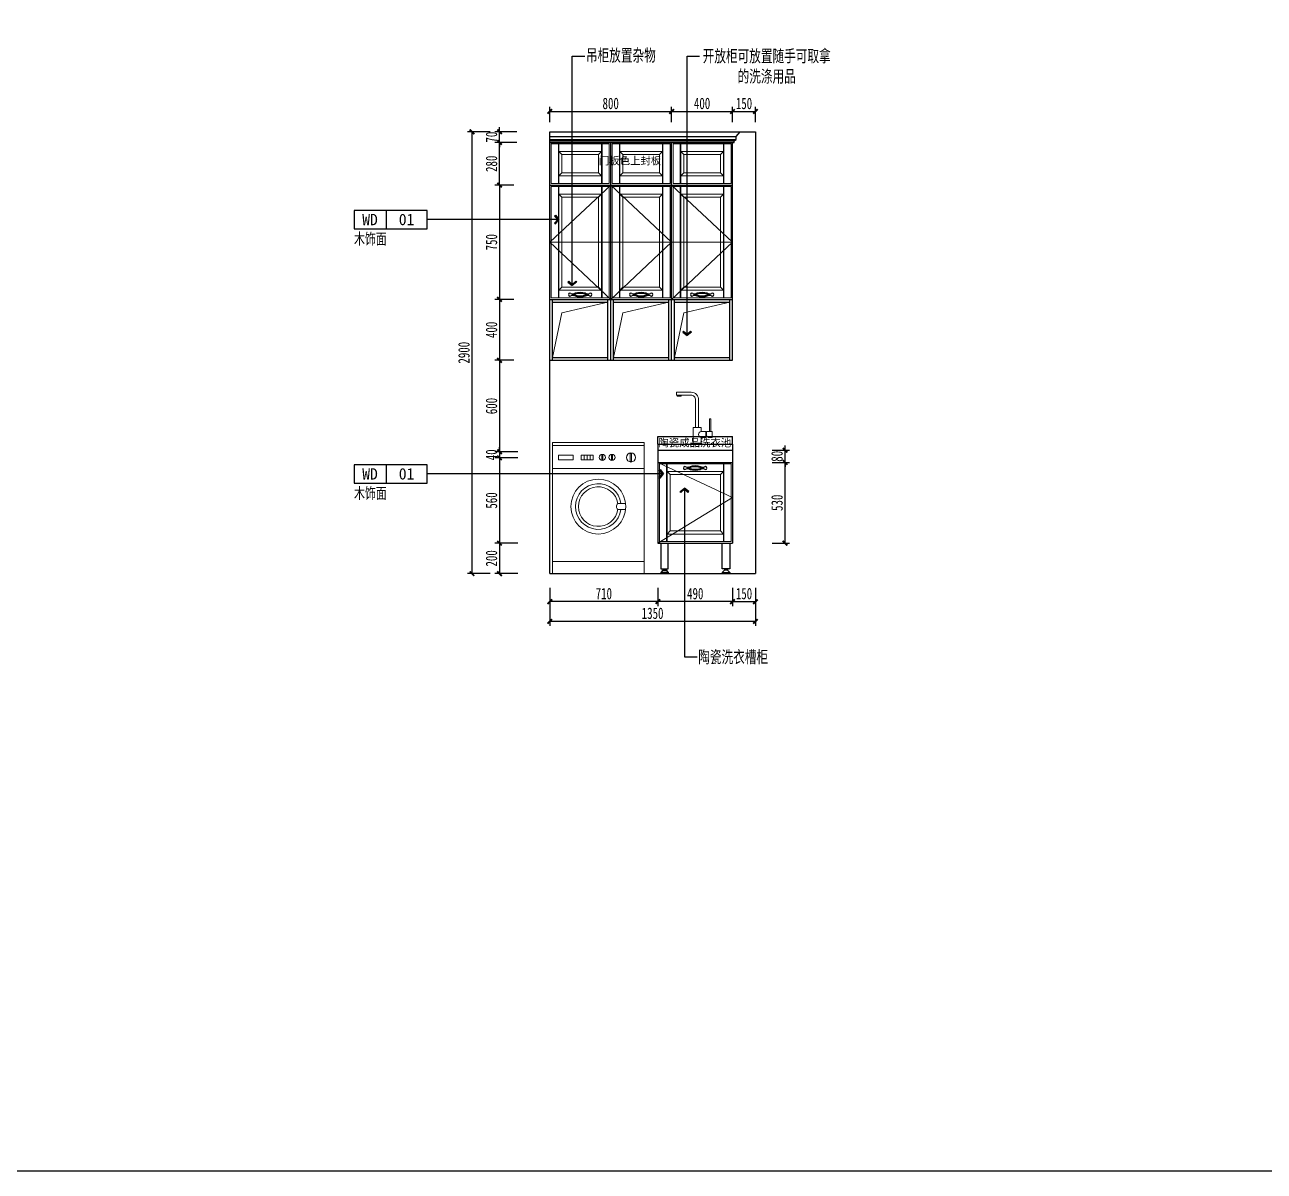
# Model space of a CAD drawing. Header units: millimetres. Extents: x 3104083 to 3173399, y -3165492 to -3044687.
# Drawn here: x 3148990 to 3157126, y -3104242 to -3096717 of the extents above; entities that cross this region are included whole.
import ezdxf
from ezdxf.enums import TextEntityAlignment as Align

# ---------------------------------------------------------------- set-up
doc = ezdxf.new("R2010")
doc.units = ezdxf.units.MM
doc.header["$LTSCALE"] = 500
doc.header["$MEASUREMENT"] = 0
doc.header["$PDMODE"] = 2
doc.linetypes.add('ACAD_ISO03W100', pattern=[30, 12, -18])
doc.layers.get('0').update_dxf_attribs({"linetype": 'CONTINUOUS'})
doc.layers.get('DEFPOINTS').update_dxf_attribs({"linetype": 'CONTINUOUS'})
for name, color, linetype in [('D-节点尺寸', 5, 'CONTINUOUS'), ('P-完成面', 3, 'CONTINUOUS'), ('W-基础引线', 35, 'CONTINUOUS'), ('W-文字', 35, 'CONTINUOUS'), ('ZB_厨柜', 7, 'CONTINUOUS'), ('台面', 4, 'CONTINUOUS'), ('柜体', 2, 'CONTINUOUS')]:
    doc.layers.add(name, color=color, linetype=linetype)
for name, color, linetype, lineweight in [('墙体', 6, 'CONTINUOUS', 25), ('电器', 85, 'CONTINUOUS', 15), ('辅助线', 252, 'CONTINUOUS', 13)]:
    doc.layers.add(name, color=color, linetype=linetype, lineweight=lineweight)
doc.styles.add('DIM', font='SimSun.ttf', dxfattribs={"width": 0.7})
doc.styles.add('NAME-1', font='SIMHEI.TTF')
doc.styles.add('WORD-1', font='SimSun.ttf', dxfattribs={"width": 0.7})
doc.styles.add('ZB_宋体', font='SimSun.ttf', dxfattribs={"height": 80})
doc.dimstyles.new('30', dxfattribs={"dimscale": 30, "dimtxt": 2.5, "dimasz": 1, "dimexe": 1, "dimexo": 1, "dimgap": 0.5, "dimtad": 1, "dimdec": 0, "dimzin": 0, "dimdsep": 46, "dimtxsty": 'DIM', "dimblk": 'ARCHTICK', "dimcen": 0, "dimclrd": 5, "dimclre": 5, "dimclrt": 35, "dimadec": 0, "dimazin": 0, "dimtfac": 0.5, "dimtdec": 0, "dimtix": 1, "dimtmove": 2, "dimatfit": 2, "dimldrblk": 'A', "dimfxl": 0, "dimtolj": 1, "dimtzin": 0, "dimlwd": -1, "dimlwe": -1, "dimarcsym": 0})
doc.dimstyles.new('基础引线', dxfattribs={"dimtxt": 3, "dimasz": 0.7, "dimexe": 2, "dimexo": 6, "dimgap": 1, "dimtad": 1, "dimdec": 0, "dimdsep": 46, "dimtxsty": 'Standard', "dimblk1": 'A', "dimblk2": 'A', "dimsah": 1, "dimcen": 3, "dimdle": 200, "dimclrd": 256, "dimclre": 256, "dimclrt": 2, "dimadec": 0, "dimazin": 0, "dimtfac": 1, "dimtdec": 0, "dimtix": 1, "dimtmove": 1, "dimatfit": 3, "dimldrblk": 'A', "dimfxl": 0, "dimtvp": 1, "dimtolj": 1, "dimtzin": 0, "dimarcsym": 0})

# ---------------------------------------------------------------- blocks, each defined once
blk = doc.blocks.new('_ArchTick')
at = {"color": 0, "linetype": 'ByBlock', "const_width": 0.4}
blk.add_lwpolyline([(-0.5, -0.5), (0.5, 0.5)], dxfattribs=at)
blk = doc.blocks.new('*D1611')
at = {"layer": 'DEFPOINTS', "color": 0, "ltscale": 100}
for p in [(3153146.1, -3100383), (3153636.1, -3100383), (3153146.1, -3100503.4)]:
    blk.add_point(p, dxfattribs=at)
at = {"layer": 'P-完成面', "color": 5, "ltscale": 100}
for p, q in [((3153146.1, -3100413), (3153146.1, -3100533.4)), ((3153636.1, -3100413), (3153636.1, -3100533.4)), ((3153636.1, -3100503.4), (3153146.1, -3100503.4))]:
    blk.add_line(p, q, dxfattribs=at)
at = {"layer": 'P-完成面', "color": 5, "ltscale": 100, "xscale": 30, "yscale": 30, "zscale": 30, "rotation": 180}
blk.add_blockref('_ArchTick', (3153146.1, -3100503.4), dxfattribs=at)
at = {"layer": 'P-完成面', "color": 5, "ltscale": 100, "xscale": 30, "yscale": 30, "zscale": 30}
blk.add_blockref('_ArchTick', (3153636.1, -3100503.4), dxfattribs=at)
at = {"layer": 'P-完成面', "color": 35, "ltscale": 100, "insert": (3153391.1, -3100450.9), "char_height": 75, "attachment_point": 5, "style": 'DIM'}
blk.add_mtext('\\A1;490', dxfattribs=at)
blk = doc.blocks.new('A')
for p, q in [((-0.37, 0), (-2.13, 0)), ((-1.44, 1.15), (-1.09, 1.44)), ((-1.44, 1.15), (-0.37, 0)), ((-1.44, -1.15), (-0.37, 0)), ((-1.09, 1.44), (0, 0)), ((-1.09, -1.44), (0, 0)), ((-1.44, -1.15), (-1.09, -1.44))]:
    blk.add_line(p, q)
for points in [[(-1.44, 1.15), (-1.09, 1.44), (-0.37, 0), (0, 0)], [(-1.44, -1.15), (-1.09, -1.44), (-0.37, 0), (0, 0)]]:
    blk.add_solid(points)
blk = doc.blocks.new('*D1612')
at = {"layer": 'DEFPOINTS', "color": 0, "ltscale": 100}
for p in [(3152436.1, -3100382.8), (3153146.1, -3100383), (3152436.1, -3100503.4)]:
    blk.add_point(p, dxfattribs=at)
at = {"layer": 'P-完成面', "color": 5, "ltscale": 100}
for p, q in [((3152436.1, -3100412.8), (3152436.1, -3100533.4)), ((3153146.1, -3100413), (3153146.1, -3100533.4)), ((3153146.1, -3100503.4), (3152436.1, -3100503.4))]:
    blk.add_line(p, q, dxfattribs=at)
at = {"layer": 'P-完成面', "color": 5, "ltscale": 100, "xscale": 30, "yscale": 30, "zscale": 30, "rotation": 180}
blk.add_blockref('_ArchTick', (3152436.1, -3100503.4), dxfattribs=at)
at = {"layer": 'P-完成面', "color": 5, "ltscale": 100, "xscale": 30, "yscale": 30, "zscale": 30}
blk.add_blockref('_ArchTick', (3153146.1, -3100503.4), dxfattribs=at)
at = {"layer": 'P-完成面', "color": 35, "ltscale": 100, "insert": (3152791.1, -3100450.9), "char_height": 75, "attachment_point": 5, "style": 'DIM'}
blk.add_mtext('\\A1;710', dxfattribs=at)
blk = doc.blocks.new('*D1613')
at = {"layer": 'DEFPOINTS', "color": 0, "ltscale": 100}
for p in [(3153236.1, -3097286.1), (3152436.1, -3097386.1), (3153236.1, -3097386.1)]:
    blk.add_point(p, dxfattribs=at)
at = {"layer": 'P-完成面', "color": 5, "ltscale": 100}
for p, q in [((3152436.1, -3097356.1), (3152436.1, -3097256.1)), ((3152436.1, -3097286.1), (3153236.1, -3097286.1)), ((3153236.1, -3097356.1), (3153236.1, -3097256.1))]:
    blk.add_line(p, q, dxfattribs=at)
at = {"layer": 'P-完成面', "color": 5, "ltscale": 100, "xscale": 30, "yscale": 30, "zscale": 30, "rotation": 180}
blk.add_blockref('_ArchTick', (3152436.1, -3097286.1), dxfattribs=at)
at = {"layer": 'P-完成面', "color": 5, "ltscale": 100, "xscale": 30, "yscale": 30, "zscale": 30}
blk.add_blockref('_ArchTick', (3153236.1, -3097286.1), dxfattribs=at)
at = {"layer": 'P-完成面', "color": 35, "ltscale": 100, "insert": (3152836.1, -3097233.6), "char_height": 75, "attachment_point": 5, "style": 'DIM'}
blk.add_mtext('\\A1;800', dxfattribs=at)
blk = doc.blocks.new('*D1614')
at = {"layer": 'DEFPOINTS', "color": 0, "ltscale": 100}
for p in [(3153636.1, -3097286.1), (3153236.1, -3097386.1), (3153636.1, -3097386.1)]:
    blk.add_point(p, dxfattribs=at)
at = {"layer": 'P-完成面', "color": 5, "ltscale": 100}
for p, q in [((3153236.1, -3097356.1), (3153236.1, -3097256.1)), ((3153236.1, -3097286.1), (3153636.1, -3097286.1)), ((3153636.1, -3097356.1), (3153636.1, -3097256.1))]:
    blk.add_line(p, q, dxfattribs=at)
at = {"layer": 'P-完成面', "color": 5, "ltscale": 100, "xscale": 30, "yscale": 30, "zscale": 30, "rotation": 180}
blk.add_blockref('_ArchTick', (3153236.1, -3097286.1), dxfattribs=at)
at = {"layer": 'P-完成面', "color": 5, "ltscale": 100, "xscale": 30, "yscale": 30, "zscale": 30}
blk.add_blockref('_ArchTick', (3153636.1, -3097286.1), dxfattribs=at)
at = {"layer": 'P-完成面', "color": 35, "ltscale": 100, "insert": (3153436.1, -3097233.6), "char_height": 75, "attachment_point": 5, "style": 'DIM'}
blk.add_mtext('\\A1;400', dxfattribs=at)
blk = doc.blocks.new('*D1615')
at = {"layer": 'DEFPOINTS', "color": 0, "ltscale": 100}
for p in [(3153786.1, -3097286.1), (3153636.1, -3097386.1), (3153786.1, -3097386.1)]:
    blk.add_point(p, dxfattribs=at)
at = {"layer": 'P-完成面', "color": 5, "ltscale": 100}
for p, q in [((3153636.1, -3097356.1), (3153636.1, -3097256.1)), ((3153636.1, -3097286.1), (3153786.1, -3097286.1)), ((3153786.1, -3097356.1), (3153786.1, -3097256.1))]:
    blk.add_line(p, q, dxfattribs=at)
at = {"layer": 'P-完成面', "color": 5, "ltscale": 100, "xscale": 30, "yscale": 30, "zscale": 30, "rotation": 180}
blk.add_blockref('_ArchTick', (3153636.1, -3097286.1), dxfattribs=at)
at = {"layer": 'P-完成面', "color": 5, "ltscale": 100, "xscale": 30, "yscale": 30, "zscale": 30}
blk.add_blockref('_ArchTick', (3153786.1, -3097286.1), dxfattribs=at)
at = {"layer": 'P-完成面', "color": 35, "ltscale": 100, "insert": (3153711.1, -3097233.6), "char_height": 75, "attachment_point": 5, "style": 'DIM'}
blk.add_mtext('\\A1;150', dxfattribs=at)
blk = doc.blocks.new('*D1616')
at = {"layer": 'DEFPOINTS', "color": 0, "ltscale": 100}
for p in [(3152436.1, -3100383), (3153786.1, -3100383), (3152436.1, -3100632.6)]:
    blk.add_point(p, dxfattribs=at)
at = {"layer": 'P-完成面', "color": 5, "ltscale": 100}
for p, q in [((3152436.1, -3100512.6), (3152436.1, -3100662.6)), ((3153786.1, -3100512.6), (3153786.1, -3100662.6)), ((3153786.1, -3100632.6), (3152436.1, -3100632.6))]:
    blk.add_line(p, q, dxfattribs=at)
at = {"layer": 'P-完成面', "color": 5, "ltscale": 100, "xscale": 30, "yscale": 30, "zscale": 30, "rotation": 180}
blk.add_blockref('_ArchTick', (3152436.1, -3100632.6), dxfattribs=at)
at = {"layer": 'P-完成面', "color": 5, "ltscale": 100, "xscale": 30, "yscale": 30, "zscale": 30}
blk.add_blockref('_ArchTick', (3153786.1, -3100632.6), dxfattribs=at)
at = {"layer": 'P-完成面', "color": 35, "ltscale": 100, "insert": (3153111.1, -3100580.1), "char_height": 75, "attachment_point": 5, "style": 'DIM'}
blk.add_mtext('\\A1;1350', dxfattribs=at)
blk = doc.blocks.new('洗衣机立面')
at = {"layer": '电器'}
for p, q in [((221968.9, -105960.2), (221968.9, -106820.2)), ((222568.9, -105960.2), (221968.9, -105960.2)), ((222568.9, -105980.2), (221968.9, -105980.2)), ((222568.9, -106820.2), (222568.9, -105960.2)), ((222007.2, -106042.9), (222007.2, -106072.9)), ((222103.2, -106042.9), (222007.2, -106042.9)), ((222007.2, -106072.9), (222103.2, -106072.9)), ((222103.2, -106072.9), (222103.2, -106042.9)), ((222236.1, -106042.9), (222156.1, -106042.9)), ((222156.1, -106042.9), (222156.1, -106072.9)), ((222156.1, -106072.9), (222236.1, -106072.9)), ((222176.1, -106072.9), (222176.1, -106042.9)), ((222196.1, -106072.9), (222196.1, -106042.9)), ((222216.1, -106072.9), (222216.1, -106042.9)), ((222236.1, -106072.9), (222236.1, -106042.9)), ((222291.7, -106042.4), (222291.7, -106072.9)), ((222299.2, -106072.9), (222299.2, -106042.4)), ((222355, -106042.4), (222355, -106072.9)), ((222362.5, -106072.9), (222362.5, -106042.4)), ((222478.7, -106033.7), (222478.7, -106082)), ((222487.6, -106082), (222487.6, -106033.7)), ((222568.9, -106130.2), (221968.9, -106130.2)), ((222447.8, -106360.2), (222397.4, -106360.2)), ((222447.8, -106400.2), (222397.4, -106400.2)), ((221968.9, -106740.2), (222568.9, -106740.2)), ((221968.9, -106820.2), (222568.9, -106820.2))]:
    blk.add_line(p, q, dxfattribs=at)
for centre, radius in [((222295.3, -106057.5), 20), ((222358.6, -106057.5), 20), ((222483, -106057.7), 30), ((222268.9, -106380.2), 180)]:
    blk.add_circle(centre, radius, dxfattribs=at)
for centre, radius, start, end in [((222295.4, -106045.8), 5.11, 42.9654, 137.0346), ((222295.4, -106069.4), 5.11, 222.9654, 317.0346), ((222358.7, -106045.8), 5.11, 42.9654, 137.0346), ((222358.7, -106069.4), 5.11, 222.9654, 317.0346), ((222483.1, -106037.4), 5.81, 39.84722, 140.15278), ((222483.1, -106078.3), 5.81, 219.84722, 320.15278), ((222268.9, -106380.2), 150, 7.66226, 352.33774), ((222268.9, -106380.2), 130, 8.84988, 351.15012), ((222415.8, -106380.2), 27.2, 132.7055, 227.2945)]:
    blk.add_arc(centre, radius, start, end, dxfattribs=at)
blk = doc.blocks.new('*D1626')
at = {"layer": 'DEFPOINTS', "color": 0, "ltscale": 100}
for p in [(3153636.1, -3100383), (3153786.1, -3100383), (3153786.1, -3100503.4)]:
    blk.add_point(p, dxfattribs=at)
at = {"layer": 'P-完成面', "color": 5, "ltscale": 100}
for p, q in [((3153636.1, -3100413), (3153636.1, -3100533.4)), ((3153786.1, -3100413), (3153786.1, -3100533.4)), ((3153636.1, -3100503.4), (3153786.1, -3100503.4))]:
    blk.add_line(p, q, dxfattribs=at)
at = {"layer": 'P-完成面', "color": 5, "ltscale": 100, "xscale": 30, "yscale": 30, "zscale": 30, "rotation": 180}
blk.add_blockref('_ArchTick', (3153636.1, -3100503.4), dxfattribs=at)
at = {"layer": 'P-完成面', "color": 5, "ltscale": 100, "xscale": 30, "yscale": 30, "zscale": 30}
blk.add_blockref('_ArchTick', (3153786.1, -3100503.4), dxfattribs=at)
at = {"layer": 'P-完成面', "color": 35, "ltscale": 100, "insert": (3153711.1, -3100450.9), "char_height": 75, "attachment_point": 5, "style": 'DIM'}
blk.add_mtext('\\A1;150', dxfattribs=at)
blk = doc.blocks.new('*D1628')
at = {"layer": 'DEFPOINTS', "color": 0, "ltscale": 100}
for p in [(3152231.3, -3097769.4), (3152106.2, -3098519.4), (3152231.3, -3098519.4)]:
    blk.add_point(p, dxfattribs=at)
at = {"layer": 'P-完成面', "color": 5, "ltscale": 100}
for p, q in [((3152201.3, -3097769.4), (3152076.2, -3097769.4)), ((3152106.2, -3097769.4), (3152106.2, -3098519.4)), ((3152201.3, -3098519.4), (3152076.2, -3098519.4))]:
    blk.add_line(p, q, dxfattribs=at)
at = {"layer": 'P-完成面', "color": 5, "ltscale": 100, "xscale": 30, "yscale": 30, "zscale": 30}
for p, rotation in [((3152106.2, -3097769.4), 90), ((3152106.2, -3098519.4), 270)]:
    blk.add_blockref('_ArchTick', p, dxfattribs=dict(at, rotation=rotation))
at = {"layer": 'P-完成面', "color": 35, "ltscale": 100, "insert": (3152053.7, -3098144.4), "char_height": 75, "attachment_point": 5, "rotation": 90, "style": 'DIM'}
blk.add_mtext('\\A1;750', dxfattribs=at)
blk = doc.blocks.new('*D1629')
at = {"layer": 'DEFPOINTS', "color": 0, "ltscale": 100}
for p in [(3152231.3, -3098519.4), (3152106.2, -3098919.4), (3152231.3, -3098919.4)]:
    blk.add_point(p, dxfattribs=at)
at = {"layer": 'P-完成面', "color": 5, "ltscale": 100}
for p, q in [((3152201.3, -3098519.4), (3152076.2, -3098519.4)), ((3152106.2, -3098519.4), (3152106.2, -3098919.4)), ((3152201.3, -3098919.4), (3152076.2, -3098919.4))]:
    blk.add_line(p, q, dxfattribs=at)
at = {"layer": 'P-完成面', "color": 5, "ltscale": 100, "xscale": 30, "yscale": 30, "zscale": 30}
for p, rotation in [((3152106.2, -3098519.4), 90), ((3152106.2, -3098919.4), 270)]:
    blk.add_blockref('_ArchTick', p, dxfattribs=dict(at, rotation=rotation))
at = {"layer": 'P-完成面', "color": 35, "ltscale": 100, "insert": (3152053.7, -3098719.4), "char_height": 75, "attachment_point": 5, "rotation": 90, "style": 'DIM'}
blk.add_mtext('\\A1;400', dxfattribs=at)
blk = doc.blocks.new('*D1630')
at = {"layer": 'DEFPOINTS', "color": 0, "ltscale": 100}
for p in [(3152231.3, -3098919.4), (3152106.2, -3099519.4), (3152451, -3099519.4)]:
    blk.add_point(p, dxfattribs=at)
at = {"layer": 'P-完成面', "color": 5, "ltscale": 100}
for p, q in [((3152201.3, -3098919.4), (3152076.2, -3098919.4)), ((3152106.2, -3098919.4), (3152106.2, -3099519.4)), ((3152226.2, -3099519.4), (3152076.2, -3099519.4))]:
    blk.add_line(p, q, dxfattribs=at)
at = {"layer": 'P-完成面', "color": 5, "ltscale": 100, "xscale": 30, "yscale": 30, "zscale": 30}
for p, rotation in [((3152106.2, -3098919.4), 90), ((3152106.2, -3099519.4), 270)]:
    blk.add_blockref('_ArchTick', p, dxfattribs=dict(at, rotation=rotation))
at = {"layer": 'P-完成面', "color": 35, "ltscale": 100, "insert": (3152053.7, -3099219.4), "char_height": 75, "attachment_point": 5, "rotation": 90, "style": 'DIM'}
blk.add_mtext('\\A1;600', dxfattribs=at)
blk = doc.blocks.new('*D1631')
at = {"layer": 'DEFPOINTS', "color": 0, "ltscale": 100}
for p in [(3152451, -3099519.4), (3152106.2, -3099559.4), (3152436.1, -3099559.4)]:
    blk.add_point(p, dxfattribs=at)
at = {"layer": 'P-完成面', "color": 5, "ltscale": 100}
for p, q in [((3152226.2, -3099519.4), (3152076.2, -3099519.4)), ((3152106.2, -3099519.4), (3152106.2, -3099489.4)), ((3152106.2, -3099519.4), (3152106.2, -3099559.4)), ((3152226.2, -3099559.4), (3152076.2, -3099559.4)), ((3152106.2, -3099559.4), (3152106.2, -3099589.4))]:
    blk.add_line(p, q, dxfattribs=at)
at = {"layer": 'P-完成面', "color": 5, "ltscale": 100, "xscale": 30, "yscale": 30, "zscale": 30}
for p, rotation in [((3152106.2, -3099519.4), 270), ((3152106.2, -3099559.4), 90)]:
    blk.add_blockref('_ArchTick', p, dxfattribs=dict(at, rotation=rotation))
at = {"layer": 'P-完成面', "color": 35, "ltscale": 100, "insert": (3152053.7, -3099539.4), "char_height": 75, "attachment_point": 5, "rotation": 90, "style": 'DIM'}
blk.add_mtext('\\A1;40', dxfattribs=at)
blk = doc.blocks.new('*D1632')
at = {"layer": 'DEFPOINTS', "color": 0, "ltscale": 100}
for p in [(3152436.1, -3099559.4), (3152106.2, -3100119.4), (3152436.1, -3100119.4)]:
    blk.add_point(p, dxfattribs=at)
at = {"layer": 'P-完成面', "color": 5, "ltscale": 100}
for p, q in [((3152226.2, -3099559.4), (3152076.2, -3099559.4)), ((3152106.2, -3099559.4), (3152106.2, -3100119.4)), ((3152226.2, -3100119.4), (3152076.2, -3100119.4))]:
    blk.add_line(p, q, dxfattribs=at)
at = {"layer": 'P-完成面', "color": 5, "ltscale": 100, "xscale": 30, "yscale": 30, "zscale": 30}
for p, rotation in [((3152106.2, -3099559.4), 90), ((3152106.2, -3100119.4), 270)]:
    blk.add_blockref('_ArchTick', p, dxfattribs=dict(at, rotation=rotation))
at = {"layer": 'P-完成面', "color": 35, "ltscale": 100, "insert": (3152053.7, -3099839.4), "char_height": 75, "attachment_point": 5, "rotation": 90, "style": 'DIM'}
blk.add_mtext('\\A1;560', dxfattribs=at)
blk = doc.blocks.new('*D1633')
at = {"layer": 'DEFPOINTS', "color": 0, "ltscale": 100}
for p in [(3152436.1, -3100119.4), (3152106.2, -3100319.4), (3152436.1, -3100319.4)]:
    blk.add_point(p, dxfattribs=at)
at = {"layer": 'P-完成面', "color": 5, "ltscale": 100}
for p, q in [((3152226.2, -3100119.4), (3152076.2, -3100119.4)), ((3152106.2, -3100119.4), (3152106.2, -3100319.4)), ((3152226.2, -3100319.4), (3152076.2, -3100319.4))]:
    blk.add_line(p, q, dxfattribs=at)
at = {"layer": 'P-完成面', "color": 5, "ltscale": 100, "xscale": 30, "yscale": 30, "zscale": 30}
for p, rotation in [((3152106.2, -3100119.4), 90), ((3152106.2, -3100319.4), 270)]:
    blk.add_blockref('_ArchTick', p, dxfattribs=dict(at, rotation=rotation))
at = {"layer": 'P-完成面', "color": 35, "ltscale": 100, "insert": (3152053.7, -3100219.4), "char_height": 75, "attachment_point": 5, "rotation": 90, "style": 'DIM'}
blk.add_mtext('\\A1;200', dxfattribs=at)
blk = doc.blocks.new('*D1634')
at = {"layer": 'DEFPOINTS', "color": 0, "ltscale": 100}
for p in [(3152250.6, -3097419.4), (3151925.5, -3100319.4), (3152436.1, -3100319.4)]:
    blk.add_point(p, dxfattribs=at)
at = {"layer": 'P-完成面', "color": 5, "ltscale": 100}
for p, q in [((3152045.5, -3097419.4), (3151895.5, -3097419.4)), ((3151925.5, -3097419.4), (3151925.5, -3100319.4)), ((3152045.5, -3100319.4), (3151895.5, -3100319.4))]:
    blk.add_line(p, q, dxfattribs=at)
at = {"layer": 'P-完成面', "color": 5, "ltscale": 100, "xscale": 30, "yscale": 30, "zscale": 30}
for p, rotation in [((3151925.5, -3097419.4), 90), ((3151925.5, -3100319.4), 270)]:
    blk.add_blockref('_ArchTick', p, dxfattribs=dict(at, rotation=rotation))
at = {"layer": 'P-完成面', "color": 35, "ltscale": 100, "insert": (3151873, -3098869.4), "char_height": 75, "attachment_point": 5, "rotation": 90, "style": 'DIM'}
blk.add_mtext('\\A1;2900', dxfattribs=at)
blk = doc.blocks.new('*D1635')
at = {"layer": 'DEFPOINTS', "color": 0, "ltscale": 100}
for p in [(3152106.2, -3097489.4), (3152250.6, -3097489.4), (3152231.3, -3097769.4)]:
    blk.add_point(p, dxfattribs=at)
at = {"layer": 'P-完成面', "color": 5, "ltscale": 100}
for p, q in [((3152220.6, -3097489.4), (3152076.2, -3097489.4)), ((3152106.2, -3097769.4), (3152106.2, -3097489.4)), ((3152201.3, -3097769.4), (3152076.2, -3097769.4))]:
    blk.add_line(p, q, dxfattribs=at)
at = {"layer": 'P-完成面', "color": 5, "ltscale": 100, "xscale": 30, "yscale": 30, "zscale": 30}
for p, rotation in [((3152106.2, -3097489.4), 90), ((3152106.2, -3097769.4), 270)]:
    blk.add_blockref('_ArchTick', p, dxfattribs=dict(at, rotation=rotation))
at = {"layer": 'P-完成面', "color": 35, "ltscale": 100, "insert": (3152053.7, -3097629.4), "char_height": 75, "attachment_point": 5, "rotation": 90, "style": 'DIM'}
blk.add_mtext('\\A1;280', dxfattribs=at)
blk = doc.blocks.new('182')
at = {"layer": 'ZB_厨柜', "color": 253}
for centre, radius, start, end in [((71329.5, -32480.6), 10, 55.10944, 304.89056), ((71346.9, -32452.8), 22.8, 239.43419, 295.29505), ((71346.9, -32508.5), 22.8, 64.70495, 120.56581), ((71445.2, -32452.8), 22.8, 244.70795, 300.5688), ((71445.2, -32508.4), 22.8, 59.43719, 115.29805), ((71462.5, -32480.6), 10, 234.90562, 124.88071)]:
    blk.add_arc(centre, radius, start, end, dxfattribs=at)
blk.add_ellipse((71396, -32480.6), major_axis=(-44.6, 0), ratio=0.345562, dxfattribs=at)
blk.add_open_spline([(71356.4, -32480.6), (71356.4, -32480.6), (71356.4, -32480.7), (71356.4, -32480.8), (71356.5, -32480.9), (71356.7, -32481.3), (71356.8, -32481.5), (71357.3, -32482), (71357.5, -32482.3), (71358.6, -32483.2), (71359.5, -32483.8), (71361.9, -32485.1), (71363.4, -32485.8), (71366.6, -32487), (71368.5, -32487.6), (71372.5, -32488.6), (71374.6, -32489.1), (71380.7, -32490.1), (71384.9, -32490.6), (71393.4, -32491.1), (71397.8, -32491.1), (71406.4, -32490.7), (71410.6, -32490.2), (71418.3, -32489), (71421.8, -32488.1), (71426.8, -32486.5), (71428.6, -32485.8), (71431.5, -32484.4), (71432.7, -32483.7), (71434.2, -32482.6), (71434.6, -32482.2), (71435.2, -32481.5), (71435.4, -32481.2), (71435.6, -32480.9), (71435.6, -32480.8), (71435.7, -32480.6), (71435.7, -32480.6), (71435.7, -32480.6), (71435.7, -32480.5), (71435.6, -32480.4), (71435.6, -32480.2), (71435.3, -32479.9), (71435.2, -32479.7), (71434.7, -32479.2), (71434.5, -32478.9), (71433.4, -32478), (71432.4, -32477.3), (71429.9, -32476), (71428.5, -32475.3), (71425.1, -32474.1), (71423.2, -32473.5), (71419.1, -32472.5), (71416.9, -32472), (71410.7, -32471), (71406.5, -32470.6), (71397.9, -32470.1), (71393.5, -32470.1), (71384.9, -32470.6), (71380.8, -32471.1), (71373.1, -32472.4), (71369.6, -32473.3), (71364.7, -32474.9), (71363.1, -32475.6), (71360.3, -32476.9), (71359.2, -32477.6), (71357.8, -32478.7), (71357.4, -32479.1), (71356.8, -32479.8), (71356.6, -32480), (71356.5, -32480.4), (71356.4, -32480.5), (71356.4, -32480.6), (71356.4, -32480.6), (71356.4, -32480.6)], degree=3, knots=[0, 0, 0, 0, 0.09599, 0.09599, 0.19198, 0.19198, 0.28797, 0.28797, 0.38396, 0.38396, 0.56459, 0.56459, 0.74522, 0.74522, 0.92585, 0.92585, 1.10648, 1.10648, 1.409669, 1.409669, 1.712859, 1.712859, 2.016048, 2.016048, 2.319237, 2.319237, 2.516071, 2.516071, 2.712905, 2.712905, 2.839586, 2.839586, 2.966267, 2.966267, 3.06056, 3.06056, 3.154854, 3.154854, 3.249148, 3.249148, 3.343442, 3.343442, 3.437735, 3.437735, 3.532029, 3.532029, 3.714701, 3.714701, 3.897373, 3.897373, 4.080045, 4.080045, 4.262717, 4.262717, 4.567087, 4.567087, 4.871458, 4.871458, 5.175828, 5.175828, 5.480199, 5.480199, 5.672389, 5.672389, 5.86458, 5.86458, 5.989753, 5.989753, 6.114926, 6.114926, 6.208858, 6.208858, 6.283185, 6.283185, 6.283185, 6.283185], dxfattribs=at)
blk = doc.blocks.new('*D1608')
at = {"layer": 'DEFPOINTS', "color": 0, "ltscale": 100}
for p in [(3152106.2, -3097419.4), (3152250.6, -3097419.4), (3152250.6, -3097489.4)]:
    blk.add_point(p, dxfattribs=at)
at = {"layer": 'P-完成面', "color": 5, "ltscale": 100}
for p, q in [((3152106.2, -3097419.4), (3152106.2, -3097389.4)), ((3152220.6, -3097419.4), (3152076.2, -3097419.4)), ((3152220.6, -3097489.4), (3152076.2, -3097489.4)), ((3152106.2, -3097489.4), (3152106.2, -3097419.4)), ((3152106.2, -3097489.4), (3152106.2, -3097519.4))]:
    blk.add_line(p, q, dxfattribs=at)
at = {"layer": 'P-完成面', "color": 5, "ltscale": 100, "xscale": 30, "yscale": 30, "zscale": 30}
for p, rotation in [((3152106.2, -3097419.4), 270), ((3152106.2, -3097489.4), 90)]:
    blk.add_blockref('_ArchTick', p, dxfattribs=dict(at, rotation=rotation))
at = {"layer": 'P-完成面', "color": 35, "ltscale": 100, "insert": (3152053.7, -3097454.4), "char_height": 75, "attachment_point": 5, "rotation": 90, "style": 'DIM'}
blk.add_mtext('\\A1;70', dxfattribs=at)
blk = doc.blocks.new('*D1603')
at = {"layer": 'DEFPOINTS', "color": 0, "ltscale": 100}
for p in [(3153866.9, -3099589.4), (3153980.8, -3099589.4), (3153866.9, -3100119.4)]:
    blk.add_point(p, dxfattribs=at)
at = {"layer": 'P-完成面', "color": 5, "ltscale": 100}
for p, q in [((3153896.9, -3099589.4), (3154010.8, -3099589.4)), ((3153980.8, -3100119.4), (3153980.8, -3099589.4)), ((3153896.9, -3100119.4), (3154010.8, -3100119.4))]:
    blk.add_line(p, q, dxfattribs=at)
at = {"layer": 'P-完成面', "color": 5, "ltscale": 100, "xscale": 30, "yscale": 30, "zscale": 30}
for p, rotation in [((3153980.8, -3099589.4), 90), ((3153980.8, -3100119.4), 270)]:
    blk.add_blockref('_ArchTick', p, dxfattribs=dict(at, rotation=rotation))
at = {"layer": 'P-完成面', "color": 35, "ltscale": 100, "insert": (3153928.3, -3099854.4), "char_height": 75, "attachment_point": 5, "rotation": 90, "style": 'DIM'}
blk.add_mtext('\\A1;530', dxfattribs=at)
blk = doc.blocks.new('*D1604')
at = {"layer": 'DEFPOINTS', "color": 0, "ltscale": 100}
for p in [(3153866.9, -3099509.4), (3153980.8, -3099509.4), (3153866.9, -3099589.4)]:
    blk.add_point(p, dxfattribs=at)
at = {"layer": 'P-完成面', "color": 5, "ltscale": 100}
for p, q in [((3153896.9, -3099509.4), (3154010.8, -3099509.4)), ((3153980.8, -3099509.4), (3153980.8, -3099479.4)), ((3153980.8, -3099589.4), (3153980.8, -3099509.4)), ((3153896.9, -3099589.4), (3154010.8, -3099589.4)), ((3153980.8, -3099589.4), (3153980.8, -3099619.4))]:
    blk.add_line(p, q, dxfattribs=at)
at = {"layer": 'P-完成面', "color": 5, "ltscale": 100, "xscale": 30, "yscale": 30, "zscale": 30}
for p, rotation in [((3153980.8, -3099509.4), 270), ((3153980.8, -3099589.4), 90)]:
    blk.add_blockref('_ArchTick', p, dxfattribs=dict(at, rotation=rotation))
at = {"layer": 'P-完成面', "color": 35, "ltscale": 100, "insert": (3153928.3, -3099549.4), "char_height": 75, "attachment_point": 5, "rotation": 90, "style": 'DIM'}
blk.add_mtext('\\A1;80', dxfattribs=at)
blk = doc.blocks.new('材料索引')
at = {"color": 35}
blk.add_line((7, 2), (7, -2), dxfattribs=at)
at = {"color": 4}
blk.add_lwpolyline([(0, 2), (0, -2), (16, -2), (16, 2)], close=True, dxfattribs=at)
at = {"color": 2, "ltscale": 20, "style": 'NAME-1'}
for tag, p in [('WD', (3.5, 0)), ('01', (11.5, 0))]:
    blk.add_attdef(tag, text='', height=2.5, dxfattribs=at).set_placement(p, align=Align.MIDDLE)
at = {"color": 35, "ltscale": 0.5, "style": 'WORD-1', "width": 0.7}
blk.add_attdef('木饰面', (0, -5.97), '', height=2.5, dxfattribs=at)

msp = doc.modelspace()

# ---------------------------------------------------------------- linework, layer by layer
at = {"layer": 'D-节点尺寸', "color": 251, "ltscale": 100}
msp.add_lwpolyline([(3104083.146, -3089412.111), (3173399.353, -3089412.111), (3173399.353, -3104241.752), (3104083.146, -3104241.752)], close=True, dxfattribs=at)
at = {"layer": '台面', "linetype": 'ACAD_ISO03W100'}
for p, q in [((3153146.054, -3099469.399), (3153146.054, -3099419.399)), ((3153146.054, -3099419.399), (3153636.054, -3099419.399)), ((3153636.054, -3099469.399), (3153636.054, -3099419.399))]:
    msp.add_line(p, q, dxfattribs=at)
at = {"layer": '台面'}
for p, q in [((3153146.054, -3099469.399), (3153146.054, -3099509.399)), ((3153146.054, -3099469.399), (3153636.054, -3099469.399)), ((3153146.054, -3099509.399), (3153636.054, -3099509.399)), ((3153636.054, -3099469.399), (3153636.054, -3099509.399))]:
    msp.add_line(p, q, dxfattribs=at)
at = {"layer": '墙体'}
for p, q in [((3152436.054, -3100319.399), (3152436.054, -3097419.399)), ((3152436.054, -3097419.399), (3153786.054, -3097419.399)), ((3153786.054, -3097419.399), (3153786.054, -3100319.399)), ((3152436.054, -3100319.399), (3153786.054, -3100319.399))]:
    msp.add_line(p, q, dxfattribs=at)
at = {"layer": '柜体'}
for p, q in [((3152436.054, -3097419.399), (3153685.559, -3097419.399)), ((3152436.054, -3097451.097), (3153659.294, -3097451.097)), ((3152436.054, -3097469.399), (3153659.294, -3097469.399)), ((3152436.054, -3097479.399), (3153646.054, -3097479.399)), ((3152436.054, -3097489.399), (3153646.054, -3097489.399)), ((3152836.054, -3098919.399), (3152836.054, -3097489.399)), ((3153236.054, -3098919.399), (3153236.054, -3097489.399)), ((3153636.054, -3097769.399), (3153636.054, -3097489.399)), ((3153646.054, -3097479.399), (3153659.294, -3097469.399)), ((3153646.054, -3097489.399), (3153646.054, -3097479.399)), ((3153659.294, -3097451.097), (3153685.559, -3097419.399)), ((3153659.294, -3097469.399), (3153659.294, -3097451.097)), ((3152436.054, -3097769.399), (3153636.054, -3097769.399)), ((3153636.054, -3098919.399), (3153636.054, -3097769.399)), ((3152436.054, -3098519.399), (3153636.054, -3098519.399)), ((3152454.054, -3098919.399), (3152454.054, -3098519.399)), ((3152454.054, -3098537.399), (3152818.054, -3098537.399)), ((3152818.054, -3098919.399), (3152818.054, -3098519.399)), ((3152854.054, -3098919.399), (3152854.054, -3098519.399)), ((3152854.054, -3098537.399), (3153218.054, -3098537.399)), ((3153218.054, -3098919.399), (3153218.054, -3098519.399)), ((3153254.054, -3098919.399), (3153254.054, -3098519.399)), ((3153254.054, -3098537.399), (3153618.054, -3098537.399)), ((3153618.054, -3098919.399), (3153618.054, -3098519.399)), ((3152436.054, -3098919.399), (3153636.054, -3098919.399)), ((3152454.054, -3098901.399), (3152818.054, -3098901.399)), ((3152854.054, -3098901.399), (3153218.054, -3098901.399)), ((3153254.054, -3098901.399), (3153618.054, -3098901.399)), ((3153146.054, -3099509.399), (3153146.054, -3100119.399)), ((3153146.054, -3099509.399), (3153146.054, -3100119.399)), ((3153636.054, -3099509.399), (3153636.054, -3100119.399)), ((3153146.054, -3099589.399), (3153636.054, -3099589.399)), ((3153146.054, -3100119.399), (3153636.054, -3100119.399)), ((3153164.422, -3100119.399), (3153164.422, -3100288.338)), ((3153214.422, -3100288.338), (3153214.422, -3100119.399)), ((3153567.687, -3100288.338), (3153567.687, -3100119.399)), ((3153617.687, -3100119.399), (3153617.687, -3100288.338)), ((3153164.422, -3100288.338), (3153214.422, -3100288.338)), ((3153179.245, -3100296.2), (3153164.422, -3100311.231)), ((3153164.422, -3100311.231), (3153164.422, -3100319.399)), ((3153214.422, -3100311.231), (3153164.422, -3100311.231)), ((3153179.245, -3100288.338), (3153179.245, -3100296.2)), ((3153179.245, -3100296.2), (3153199.599, -3100296.2)), ((3153199.599, -3100288.338), (3153199.599, -3100296.2)), ((3153199.599, -3100296.2), (3153214.422, -3100311.231)), ((3153214.422, -3100311.231), (3153214.422, -3100319.399)), ((3153617.687, -3100288.338), (3153567.687, -3100288.338)), ((3153582.51, -3100296.2), (3153567.687, -3100311.231)), ((3153567.687, -3100311.231), (3153567.687, -3100319.399)), ((3153567.687, -3100311.231), (3153617.687, -3100311.231)), ((3153582.51, -3100288.338), (3153582.51, -3100296.2)), ((3153602.863, -3100296.2), (3153582.51, -3100296.2)), ((3153602.863, -3100288.338), (3153602.863, -3100296.2)), ((3153602.863, -3100296.2), (3153617.687, -3100311.231)), ((3153617.687, -3100311.231), (3153617.687, -3100319.399))]:
    msp.add_line(p, q, dxfattribs=at)
at = {"layer": '电器'}
for p, q in [((3153267.72, -3099128.337), (3153364.552, -3099128.337)), ((3153267.72, -3099147.537), (3153267.72, -3099128.337)), ((3153267.72, -3099147.537), (3153362.603, -3099147.537)), ((3153299.225, -3099151.372), (3153273.338, -3099151.372)), ((3153392.739, -3099361.069), (3153392.739, -3099179.972)), ((3153412.213, -3099361.069), (3153412.213, -3099180.817)), ((3153376.943, -3099463.469), (3153376.943, -3099361.069)), ((3153376.943, -3099361.069), (3153429.386, -3099361.069)), ((3153429.386, -3099361.069), (3153429.386, -3099386.669)), ((3153429.386, -3099361.069), (3153429.386, -3099386.669)), ((3153429.386, -3099386.669), (3153461.386, -3099386.669)), ((3153429.386, -3099425.069), (3153429.386, -3099463.469)), ((3153461.386, -3099425.069), (3153429.386, -3099425.069)), ((3153461.386, -3099386.669), (3153461.386, -3099425.069)), ((3153465.226, -3099386.669), (3153465.226, -3099415.789)), ((3153465.226, -3099386.669), (3153502.986, -3099386.669)), ((3153477.706, -3099425.069), (3153465.226, -3099415.789)), ((3153502.986, -3099425.069), (3153477.706, -3099425.069)), ((3153502.986, -3099386.669), (3153502.986, -3099425.069)), ((3153429.386, -3099463.469), (3153376.943, -3099463.469))]:
    msp.add_line(p, q, dxfattribs=at)
for points in [[(3153273.338, -3099151.372), (3153299.13, -3099151.372), (3153299.13, -3099154.253), (3153273.338, -3099154.253)], [(3153484.106, -3099386.669), (3153492.616, -3099386.669), (3153492.616, -3099304.057), (3153484.106, -3099304.057)], [(3153372.954, -3099463.469), (3153432.388, -3099463.469), (3153432.388, -3099469.486), (3153372.954, -3099469.486)]]:
    msp.add_lwpolyline(points, close=True, dxfattribs=at)
for centre, radius, start, end in [((3153266.301, -3099154.433), 7.674, 23.5105669, 63.9789221), ((3153306.263, -3099154.433), 7.674, 116.0210779, 156.4894331), ((3153362.295, -3099178.04), 30.505, 356.3688216, 90.5792369), ((3153363.615, -3099177.07), 48.742, 355.5909981, 88.8990253), ((3153431.732, -3099405.869), 19.343, 96.9665098, 263.0334902)]:
    msp.add_arc(centre, radius, start, end, dxfattribs=at)
at = {"layer": '辅助线', "color": 250}
for p, q in [((3152493.054, -3097499.399), (3152493.054, -3097759.399)), ((3152779.054, -3097499.399), (3152779.054, -3097759.399)), ((3152893.054, -3097499.399), (3152893.054, -3097759.399)), ((3153179.054, -3097499.399), (3153179.054, -3097759.399)), ((3153293.054, -3097499.399), (3153293.054, -3097759.399)), ((3153579.054, -3097499.399), (3153579.054, -3097759.399)), ((3152493.054, -3097779.399), (3152493.054, -3098509.399)), ((3152779.054, -3097779.399), (3152779.054, -3098509.399)), ((3152893.054, -3097779.399), (3152893.054, -3098509.399)), ((3153179.054, -3097779.399), (3153179.054, -3098509.399)), ((3153293.054, -3097779.399), (3153293.054, -3098509.399)), ((3153579.054, -3097779.399), (3153579.054, -3098509.399)), ((3153203.054, -3099599.399), (3153203.054, -3100109.399)), ((3153579.054, -3099599.399), (3153579.054, -3100109.399))]:
    msp.add_line(p, q, dxfattribs=at)
at = {"layer": '辅助线', "color": 252}
for p, q in [((3152496.054, -3097499.399), (3152496.054, -3097759.399)), ((3152516.054, -3097569.399), (3152496.054, -3097549.399)), ((3152756.054, -3097569.399), (3152776.054, -3097549.399)), ((3152776.054, -3097499.399), (3152776.054, -3097759.399)), ((3152896.054, -3097499.399), (3152896.054, -3097759.399)), ((3152916.054, -3097569.399), (3152896.054, -3097549.399)), ((3153156.054, -3097569.399), (3153176.054, -3097549.399)), ((3153176.054, -3097499.399), (3153176.054, -3097759.399)), ((3153296.054, -3097499.399), (3153296.054, -3097759.399)), ((3153316.054, -3097569.399), (3153296.054, -3097549.399)), ((3153556.054, -3097569.399), (3153576.054, -3097549.399)), ((3153576.054, -3097499.399), (3153576.054, -3097759.399)), ((3152516.054, -3097689.399), (3152496.054, -3097709.399)), ((3152756.054, -3097689.399), (3152776.054, -3097709.399)), ((3152916.054, -3097689.399), (3152896.054, -3097709.399)), ((3153156.054, -3097689.399), (3153176.054, -3097709.399)), ((3153316.054, -3097689.399), (3153296.054, -3097709.399)), ((3153556.054, -3097689.399), (3153576.054, -3097709.399)), ((3152496.054, -3097779.399), (3152496.054, -3098509.399)), ((3152776.054, -3097779.399), (3152776.054, -3098509.399)), ((3152896.054, -3097779.399), (3152896.054, -3098509.399)), ((3153176.054, -3097779.399), (3153176.054, -3098509.399)), ((3153296.054, -3097779.399), (3153296.054, -3098509.399)), ((3153576.054, -3097779.399), (3153576.054, -3098509.399)), ((3152516.054, -3097849.399), (3152496.054, -3097829.399)), ((3152756.054, -3097849.399), (3152776.054, -3097829.399)), ((3152916.054, -3097849.399), (3152896.054, -3097829.399)), ((3153156.054, -3097849.399), (3153176.054, -3097829.399)), ((3153316.054, -3097849.399), (3153296.054, -3097829.399)), ((3153556.054, -3097849.399), (3153576.054, -3097829.399)), ((3152516.054, -3098439.399), (3152496.054, -3098459.399)), ((3152756.054, -3098439.399), (3152776.054, -3098459.399)), ((3152916.054, -3098439.399), (3152896.054, -3098459.399)), ((3153156.054, -3098439.399), (3153176.054, -3098459.399)), ((3153316.054, -3098439.399), (3153296.054, -3098459.399)), ((3153556.054, -3098439.399), (3153576.054, -3098459.399)), ((3153206.054, -3099599.399), (3153206.054, -3100109.399)), ((3153576.054, -3099599.399), (3153576.054, -3100109.399)), ((3153226.054, -3099669.399), (3153206.054, -3099649.399)), ((3153556.054, -3099669.399), (3153576.054, -3099649.399)), ((3153226.054, -3100039.399), (3153206.054, -3100059.399)), ((3153556.054, -3100039.399), (3153576.054, -3100059.399))]:
    msp.add_line(p, q, dxfattribs=at)
at = {"layer": '辅助线', "linetype": 'ACAD_ISO03W100'}
for p, q in [((3152836.054, -3097769.399), (3152436.054, -3098144.399)), ((3152836.054, -3097769.399), (3153236.054, -3098144.399)), ((3153236.054, -3097769.399), (3153636.054, -3098144.399)), ((3152436.054, -3098144.399), (3152836.054, -3098519.399)), ((3152436.054, -3098144.399), (3153636.054, -3098144.399)), ((3153236.054, -3098144.399), (3152836.054, -3098519.399)), ((3153636.054, -3098144.399), (3153236.054, -3098519.399)), ((3152515.69, -3098608.726), (3152818.054, -3098537.399)), ((3152915.69, -3098608.726), (3153218.054, -3098537.399)), ((3153315.69, -3098608.726), (3153618.054, -3098537.399)), ((3152454.054, -3098901.399), (3152515.69, -3098608.726)), ((3152854.054, -3098901.399), (3152915.69, -3098608.726)), ((3153254.054, -3098901.399), (3153315.69, -3098608.726)), ((3153146.054, -3099589.399), (3153636.054, -3099819.399)), ((3153636.054, -3099819.399), (3153146.054, -3100119.399))]:
    msp.add_line(p, q, dxfattribs=at)
at = {"layer": '辅助线', "color": 250}
for points in [[(3152446.054, -3097759.399), (3152826.054, -3097759.399), (3152826.054, -3097499.399), (3152446.054, -3097499.399)], [(3152846.054, -3097759.399), (3153226.054, -3097759.399), (3153226.054, -3097499.399), (3152846.054, -3097499.399)], [(3153246.054, -3097759.399), (3153626.054, -3097759.399), (3153626.054, -3097499.399), (3153246.054, -3097499.399)], [(3152446.054, -3098509.399), (3152826.054, -3098509.399), (3152826.054, -3097779.399), (3152446.054, -3097779.399)], [(3153226.054, -3098509.399), (3152846.054, -3098509.399), (3152846.054, -3097779.399), (3153226.054, -3097779.399)], [(3153626.054, -3098509.399), (3153246.054, -3098509.399), (3153246.054, -3097779.399), (3153626.054, -3097779.399)], [(3153626.054, -3100109.399), (3153156.054, -3100109.399), (3153156.054, -3099599.399), (3153626.054, -3099599.399)]]:
    msp.add_lwpolyline(points, close=True, dxfattribs=at)
at = {"layer": '辅助线', "color": 252}
for points in [[(3152496.054, -3097709.399), (3152776.054, -3097709.399), (3152776.054, -3097549.399), (3152496.054, -3097549.399)], [(3152516.054, -3097689.399), (3152756.054, -3097689.399), (3152756.054, -3097569.399), (3152516.054, -3097569.399)], [(3152896.054, -3097709.399), (3153176.054, -3097709.399), (3153176.054, -3097549.399), (3152896.054, -3097549.399)], [(3152916.054, -3097689.399), (3153156.054, -3097689.399), (3153156.054, -3097569.399), (3152916.054, -3097569.399)], [(3153296.054, -3097709.399), (3153576.054, -3097709.399), (3153576.054, -3097549.399), (3153296.054, -3097549.399)], [(3153316.054, -3097689.399), (3153556.054, -3097689.399), (3153556.054, -3097569.399), (3153316.054, -3097569.399)], [(3152496.054, -3098459.399), (3152776.054, -3098459.399), (3152776.054, -3097829.399), (3152496.054, -3097829.399)], [(3152516.054, -3098439.399), (3152756.054, -3098439.399), (3152756.054, -3097849.399), (3152516.054, -3097849.399)], [(3153176.054, -3098459.399), (3152896.054, -3098459.399), (3152896.054, -3097829.399), (3153176.054, -3097829.399)], [(3153156.054, -3098439.399), (3152916.054, -3098439.399), (3152916.054, -3097849.399), (3153156.054, -3097849.399)], [(3153576.054, -3098459.399), (3153296.054, -3098459.399), (3153296.054, -3097829.399), (3153576.054, -3097829.399)], [(3153556.054, -3098439.399), (3153316.054, -3098439.399), (3153316.054, -3097849.399), (3153556.054, -3097849.399)], [(3153576.054, -3100059.399), (3153206.054, -3100059.399), (3153206.054, -3099649.399), (3153576.054, -3099649.399)], [(3153556.054, -3100039.399), (3153226.054, -3100039.399), (3153226.054, -3099669.399), (3153556.054, -3099669.399)]]:
    msp.add_lwpolyline(points, close=True, dxfattribs=at)

# ---------------------------------------------------------------- block references
at = {"layer": 'W-文字'}
ref = msp.add_blockref('材料索引', (3151151.141, -3097995.462), dxfattribs=dict(at, xscale=30, yscale=30, zscale=30))
ref.add_attrib('WD', 'WD', dxfattribs={"layer": '0', "color": 2, "ltscale": 20, "height": 75, "style": 'NAME-1'}).set_placement((3151256.141, -3097995.462), align=Align.MIDDLE)
ref.add_attrib('01', '01', dxfattribs={"layer": '0', "color": 2, "ltscale": 20, "height": 75, "style": 'NAME-1'}).set_placement((3151496.141, -3097995.462), align=Align.MIDDLE)
ref.add_attrib('木饰面', '木饰面', (3151151.141, -3098159.641), dxfattribs={"layer": '0', "color": 35, "ltscale": 0.5, "height": 75, "style": 'WORD-1', "width": 0.7})
ref = msp.add_blockref('材料索引', (3151151.141, -3099664.9), dxfattribs=dict(at, xscale=30, yscale=30, zscale=30))
ref.add_attrib('WD', 'WD', dxfattribs={"layer": '0', "color": 2, "ltscale": 20, "height": 75, "style": 'NAME-1'}).set_placement((3151256.141, -3099664.9), align=Align.MIDDLE)
ref.add_attrib('01', '01', dxfattribs={"layer": '0', "color": 2, "ltscale": 20, "height": 75, "style": 'NAME-1'}).set_placement((3151496.141, -3099664.9), align=Align.MIDDLE)
ref.add_attrib('木饰面', '木饰面', (3151151.141, -3099829.08), dxfattribs={"layer": '0', "color": 35, "ltscale": 0.5, "height": 75, "style": 'WORD-1', "width": 0.7})
at = {"layer": 'ZB_厨柜', "color": 253}
for name, p in [('182', (3081240.022, -3066007.587)), ('182', (3081640.022, -3066007.587)), ('182', (3082040.022, -3066007.587)), ('洗衣机立面', (2930485.855, -2993499.179)), ('182', (3081995.022, -3067145.624))]:
    msp.add_blockref(name, p, dxfattribs=at)

# ---------------------------------------------------------------- texts
at = {"layer": 'D-节点尺寸', "color": 35, "ltscale": 100, "char_height": 80, "attachment_point": 5, "style": 'DIM'}
for s, insert in [('吊柜放置杂物', (3152902.958, -3096921.743)), ('开放柜可放置随手可取拿的洗涤用品', (3153860.281, -3096992.938)), ('陶瓷洗衣槽柜', (3153640.164, -3100870.176))]:
    msp.add_mtext_dynamic_manual_height_columns(s, width=876.28157, gutter_width=400, heights=[0], dxfattribs=dict(at, insert=insert))
at = {"layer": 'ZB_厨柜', "color": 2, "insert": (3152758.454, -3097584.038), "char_height": 50, "attachment_point": 1, "style": 'ZB_宋体'}
msp.add_mtext('{\\C256;门板色上封板}', dxfattribs=at)
at = {"layer": 'ZB_厨柜', "color": 253, "insert": (3153626.969, -3099435.421), "char_height": 50, "attachment_point": 3, "style": 'ZB_宋体'}
msp.add_mtext('{\\C256;陶瓷成品洗衣池}', dxfattribs=at)

# ---------------------------------------------------------------- dimensions: what is measured, and where the dimension line sits
at = {"layer": 'P-完成面', "color": 251, "ltscale": 100}
for base, p1, p2, picture, middle in [((3153236.054, -3097286.056), (3152436.054, -3097386.056), (3153236.054, -3097386.056), '*D1613', (3152836.054, -3097233.556)), ((3153636.054, -3097286.056), (3153236.054, -3097386.056), (3153636.054, -3097386.056), '*D1614', (3153436.054, -3097233.556)), ((3153786.054, -3097286.056), (3153636.054, -3097386.056), (3153786.054, -3097386.056), '*D1615', (3153711.054, -3097233.556)), ((3152436.054, -3100503.388), (3153146.054, -3100382.996), (3152436.054, -3100382.81), '*D1612', (3152791.054, -3100450.888)), ((3152436.054, -3100632.642), (3153786.054, -3100382.996), (3152436.054, -3100382.996), '*D1616', (3153111.054, -3100580.142)), ((3153146.054, -3100503.388), (3153636.054, -3100382.996), (3153146.054, -3100382.996), '*D1611', (3153391.054, -3100450.888)), ((3153786.054, -3100503.388), (3153636.054, -3100382.996), (3153786.054, -3100382.996), '*D1626', (3153711.054, -3100450.888))]:
    dim = msp.add_linear_dim(base=base, p1=p1, p2=p2, dimstyle='30', dxfattribs=at)
    dim.commit()
    dim.dimension.update_dxf_attribs({"geometry": picture, "text_midpoint": middle})
for base, p1, p2, picture, middle in [((3151925.503, -3100319.399), (3152250.587, -3097419.399), (3152436.054, -3100319.399), '*D1634', (3151873.003, -3098869.399)), ((3152106.164, -3097419.399), (3152250.587, -3097489.399), (3152250.587, -3097419.399), '*D1608', (3152053.664, -3097454.399)), ((3152106.164, -3097489.399), (3152231.274, -3097769.399), (3152250.587, -3097489.399), '*D1635', (3152053.664, -3097629.399)), ((3152106.164, -3098519.399), (3152231.274, -3097769.399), (3152231.274, -3098519.399), '*D1628', (3152053.664, -3098144.399)), ((3152106.164, -3098919.399), (3152231.274, -3098519.399), (3152231.274, -3098919.399), '*D1629', (3152053.664, -3098719.399)), ((3152106.164, -3099519.399), (3152231.274, -3098919.399), (3152450.972, -3099519.399), '*D1630', (3152053.664, -3099219.399)), ((3152106.164, -3099559.399), (3152450.972, -3099519.399), (3152436.054, -3099559.399), '*D1631', (3152053.664, -3099539.399)), ((3153980.828, -3099509.399), (3153866.888, -3099589.399), (3153866.888, -3099509.399), '*D1604', (3153928.328, -3099549.399)), ((3152106.164, -3100119.399), (3152436.054, -3099559.399), (3152436.054, -3100119.399), '*D1632', (3152053.664, -3099839.399)), ((3153980.828, -3099589.399), (3153866.888, -3100119.399), (3153866.888, -3099589.399), '*D1603', (3153928.328, -3099854.399)), ((3152106.164, -3100319.399), (3152436.054, -3100119.399), (3152436.054, -3100319.399), '*D1633', (3152053.664, -3100219.399))]:
    dim = msp.add_linear_dim(base=base, p1=p1, p2=p2, angle=90, dimstyle='30', dxfattribs=at)
    dim.commit()
    dim.dimension.update_dxf_attribs({"geometry": picture, "text_midpoint": middle})

# ---------------------------------------------------------------- leaders
at = {"layer": 'W-基础引线'}
for points in [[(3152583.762, -3098429.07), (3152583.762, -3096922.297), (3152666.214, -3096922.297)], [(3153337.503, -3098756.191), (3153337.503, -3096922.297), (3153419.955, -3096922.297)], [(3152495.758, -3097995.462), (3151799.038, -3097995.462), (3151631.141, -3097995.462)], [(3153182.379, -3099664.9), (3151799.038, -3099664.9), (3151631.141, -3099664.9)], [(3153320.352, -3099758.506), (3153320.352, -3100865.503), (3153402.805, -3100865.503)]]:
    msp.add_leader(points, dimstyle='基础引线', override={"dimasz": 20}, dxfattribs=at)

doc.saveas('drawing.dxf')
